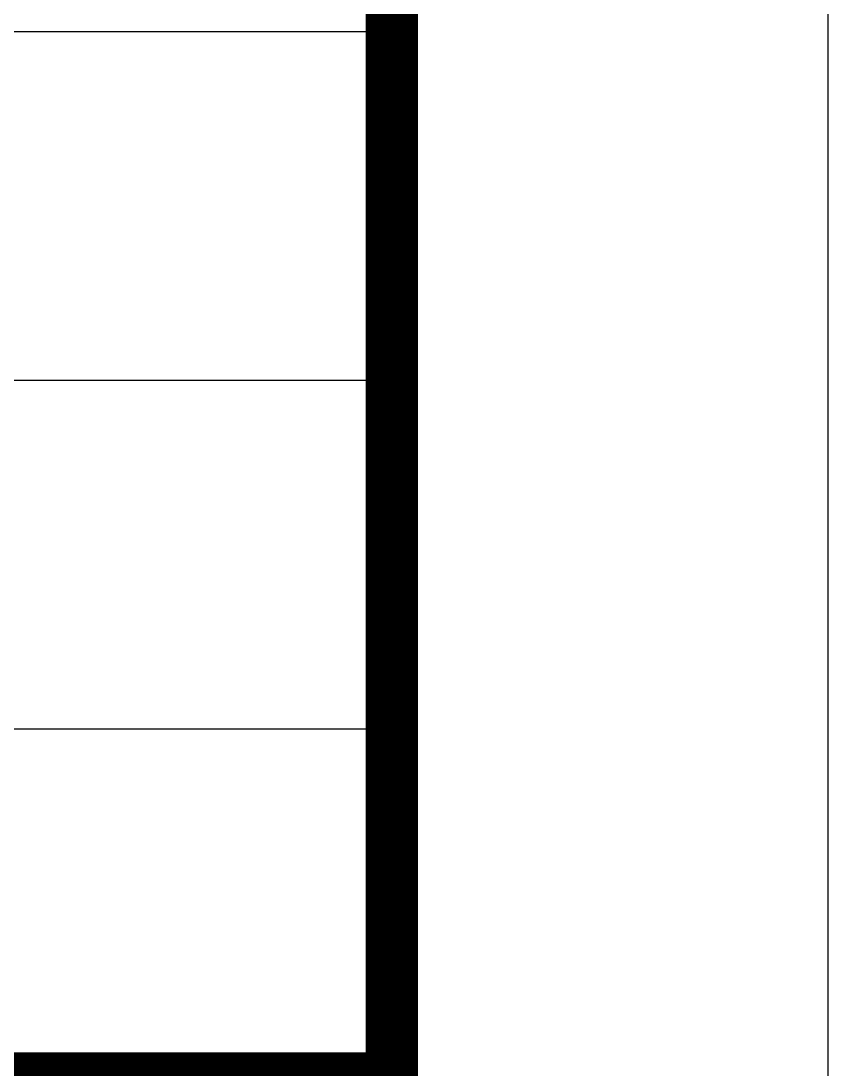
# Model space of a CAD drawing. Extents: x -83084 to 31773731, y -158416 to 241421036.
# Drawn here: x 32355.77 to 32365.02, y 241072.48 to 241084.51 of the extents above; entities that cross this region are included whole.
import ezdxf

# ---------------------------------------------------------------- set-up
doc = ezdxf.new("R2010")
doc.units = 0
doc.header["$LTSCALE"] = 1000
doc.header["$MEASUREMENT"] = 0
doc.layers.add('TITLIN', color=7, linetype='Continuous')
doc.layers.add('TITLIN1', color=7, linetype='Continuous')

# ---------------------------------------------------------------- blocks, each defined once
blk = doc.blocks.new('TITLEA')
at = {"layer": 'TITLIN'}
for p, q in [((-4667.9, 12332.2), (0, 12332.2)), ((-4667.9, 11532.2), (0, 11532.2)), ((-6500, 10732.2), (0, 10732.2))]:
    blk.add_line(p, q, dxfattribs=at)
at = {"layer": 'TITLIN', "const_width": 80}
blk.add_lwpolyline([(-6500, 9950), (0, 9950)], dxfattribs=at)

msp = doc.modelspace()

# ---------------------------------------------------------------- linework, layer by layer
at = {"layer": 'TITLIN1'}
msp.add_lwpolyline([(31770.52, 241017.726), (32365.02, 241017.726), (32365.02, 241438.226), (31770.52, 241438.226)], close=True, dxfattribs=at)
at = {"layer": 'TITLIN1', "const_width": 0.6}
msp.add_lwpolyline([(31783.02, 241022.726), (32360.02, 241022.726), (32360.02, 241433.226), (31783.02, 241433.226)], close=True, dxfattribs=at)
msp.add_lwpolyline([(31783.02, 241022.726), (32360.02, 241022.726), (32360.02, 241433.226), (31783.02, 241433.226)], close=True, dxfattribs=at)

# ---------------------------------------------------------------- block references
at = {"xscale": 0.005, "yscale": 0.005, "zscale": 0.005}
msp.add_blockref('TITLEA', (32360.02, 241022.726), dxfattribs=at)

doc.saveas('drawing.dxf')
